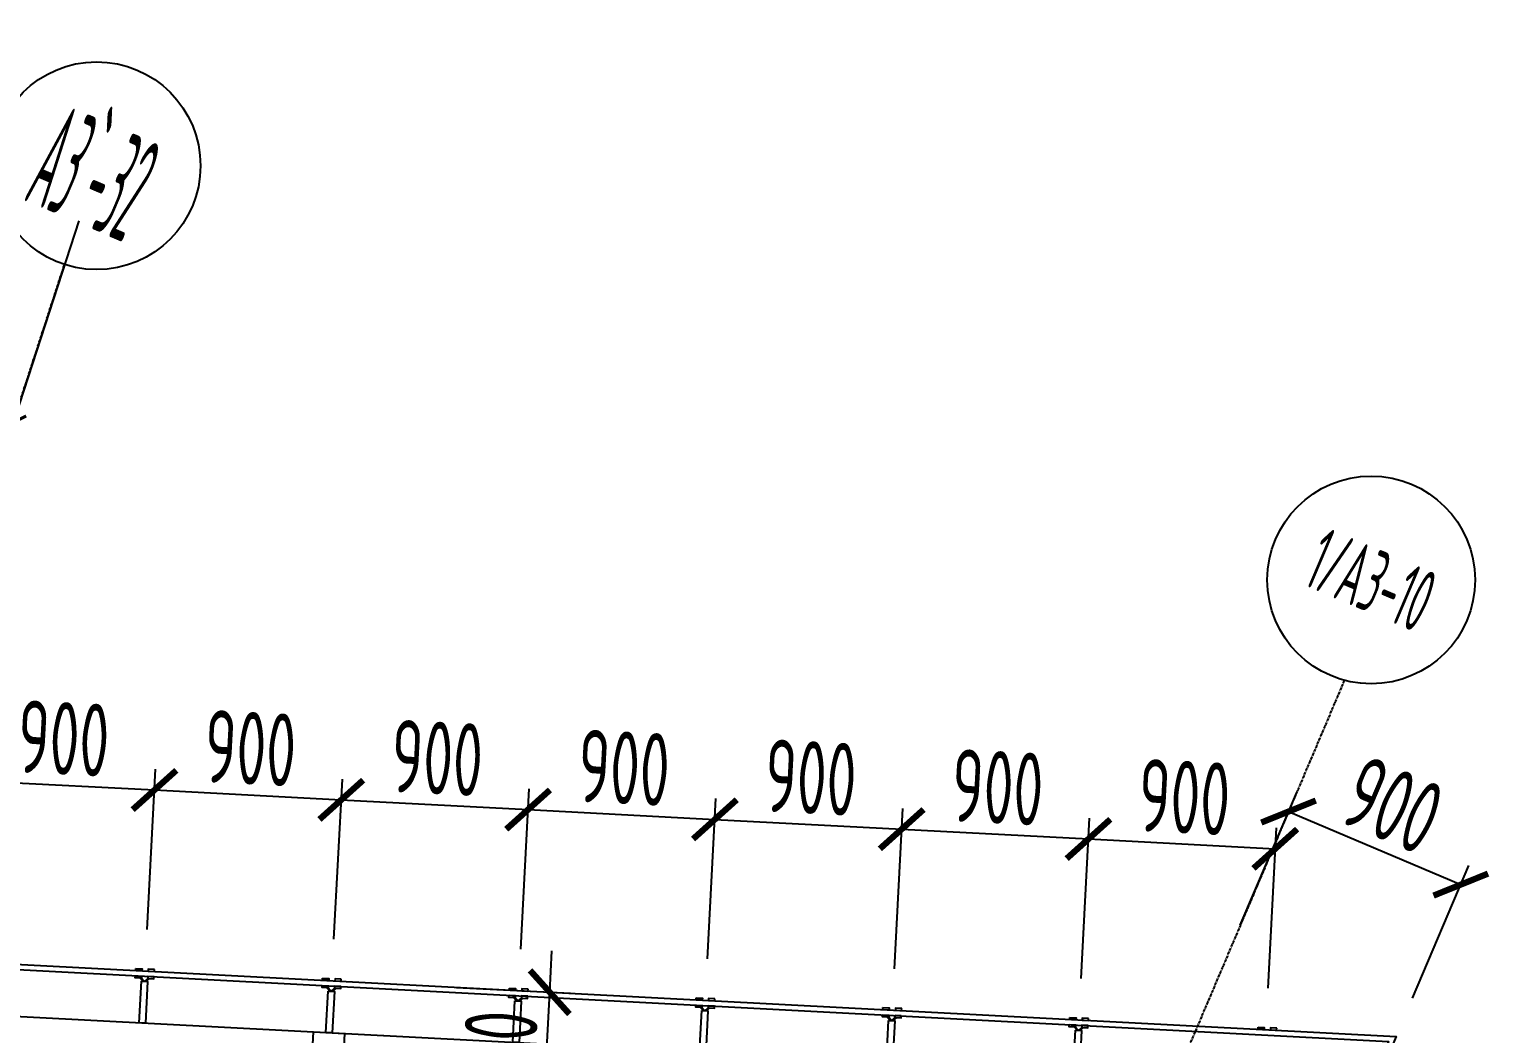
# Model space of a CAD drawing. Extents: x 11778731 to 12007717, y -6694179 to -6314888.
# Drawn here: x 11981166 to 11988277, y -6391543 to -6386711 of the extents above; entities that cross this region are included whole.
import ezdxf
from ezdxf.enums import TextEntityAlignment as Align

# ---------------------------------------------------------------- set-up
doc = ezdxf.new("R2010")
doc.units = 0
doc.header["$LTSCALE"] = 10
doc.header["$MEASUREMENT"] = 0
doc.linetypes.add('A3-RG-axis-100$0$CENTER', pattern=[2, 1.25, -0.25, 0.25, -0.25])
for name, color, linetype in [('A3-RB-5F-100$0$A-DIMS-100', 1, 'Continuous'), ('A3-RG-axis-100$0$A-DIMS-100', 1, 'Continuous'), ('A3-RG-axis-100$0$A-GRID', 1, 'A3-RG-axis-100$0$CENTER'), ('A3-RG-axis-100$0$A-SYMB', 4, 'Continuous'), ('A3-RI-5F$0$A-FACD-ALUM', 30, 'Continuous'), ('A3-RI-5F$0$A-GLAZ', 140, 'Continuous')]:
    doc.layers.add(name, color=color, linetype=linetype)
doc.styles.add('A3-RB-5F-100$0$XD2008', font='xd-hzs.shx', dxfattribs={"width": 0.7, "bigfont": 'xd-hztxt.shx'})
doc.styles.add('A3-RG-axis-100$0$$0$XD2008', font='xd-hzs.shx', dxfattribs={"width": 0.7, "bigfont": 'xd-hztxt.shx'})
doc.styles.add('A3-RG-axis-100$0$ECADI', font='hzs.shx', dxfattribs={"width": 0.7, "bigfont": 'hztxt.shx'})
doc.styles.add('A3-RG-axis-100$0$XD2008', font='xd-hzs.shx', dxfattribs={"width": 0.7, "bigfont": 'xd-hztxt.shx'})
doc.dimstyles.new('A3-RB-5F-100$0$XD100$0', dxfattribs={"dimscale": 100, "dimtxt": 3.5, "dimasz": 2, "dimexe": 1, "dimexo": 2, "dimgap": 0.5, "dimtad": 1, "dimdec": 0, "dimdsep": 46, "dimtxsty": 'A3-RB-5F-100$0$XD2008', "dimblk1": 'A3-RB-5F-100$0$_ARCHTICK', "dimblk2": 'A3-RB-5F-100$0$_ARCHTICK', "dimsah": 1, "dimcen": 2.5, "dimclrt": 4, "dimaunit": 1, "dimadec": 0, "dimazin": 0, "dimtfac": 1, "dimtdec": 0, "dimtix": 1, "dimtmove": 0, "dimatfit": 3, "dimfxl": 0, "dimtolj": 1, "dimtzin": 0, "dimarcsym": 0})
doc.dimstyles.new('A3-RG-axis-100$0$XD100$0', dxfattribs={"dimscale": 100, "dimtxt": 3.5, "dimasz": 1, "dimexe": 1, "dimexo": 2, "dimgap": 0.5, "dimtad": 1, "dimdec": 0, "dimdsep": 46, "dimtxsty": 'A3-RG-axis-100$0$XD2008', "dimblk1": 'A3-RG-axis-100$0$_ARCHTICK', "dimblk2": 'A3-RG-axis-100$0$_ARCHTICK', "dimsah": 1, "dimcen": 2.5, "dimclrt": 4, "dimaunit": 1, "dimadec": 0, "dimazin": 0, "dimtfac": 1, "dimtdec": 0, "dimtix": 1, "dimtmove": 0, "dimatfit": 3, "dimfxl": 0, "dimtolj": 1, "dimtzin": 0, "dimarcsym": 0})

# ---------------------------------------------------------------- blocks, each defined once
blk = doc.blocks.new('A3-RI-5F')
at = {"layer": 'A3-RI-5F$0$A-FACD-ALUM'}
for p, q in [((11981712.1, -6391292), (11981697.9, -6391276.2)), ((11981719.2, -6391292.4), (11981705, -6391276.6)), ((11981719.2, -6391292.4), (11981735, -6391278.2)), ((11981726.3, -6391292.8), (11981742, -6391278.6)), ((11982610.9, -6391339.1), (11982596.7, -6391323.4)), ((11982618, -6391339.5), (11982603.8, -6391323.7)), ((11982618, -6391339.5), (11982633.7, -6391325.3)), ((11982625, -6391339.9), (11982640.8, -6391325.7)), ((11983509.7, -6391386.2), (11983495.5, -6391370.5)), ((11983516.7, -6391386.6), (11983502.5, -6391370.8)), ((11983516.7, -6391386.6), (11983532.5, -6391372.4)), ((11983523.8, -6391387), (11983539.6, -6391372.8)), ((11984408.4, -6391433.3), (11984394.2, -6391417.6)), ((11984415.5, -6391433.7), (11984401.3, -6391417.9)), ((11984415.5, -6391433.7), (11984431.3, -6391419.5)), ((11984422.6, -6391434.1), (11984438.3, -6391419.9)), ((11985307.2, -6391480.4), (11985293, -6391464.7)), ((11985314.3, -6391480.8), (11985300.1, -6391465)), ((11985314.3, -6391480.8), (11985330, -6391466.6)), ((11985321.3, -6391481.2), (11985337.1, -6391467)), ((11986206, -6391527.5), (11986191.8, -6391511.8)), ((11986213, -6391527.9), (11986198.8, -6391512.1)), ((11986213, -6391527.9), (11986228.8, -6391513.7)), ((11986220.1, -6391528.3), (11986235.9, -6391514.1))]:
    blk.add_line(p, q, dxfattribs=at)
for points in [[(11981677.4, -6391230.1), (11981707.4, -6391231.7), (11981706.8, -6391241.7), (11981676.9, -6391240.1)], [(11981675.6, -6391265.1), (11981705.5, -6391266.6), (11981705, -6391276.6), (11981675.1, -6391275)], [(11981704.2, -6391291.6), (11981734.2, -6391293.2), (11981723.7, -6391492.9), (11981693.8, -6391491.3)], [(11981765.5, -6391269.8), (11981735.5, -6391268.2), (11981735, -6391278.2), (11981764.9, -6391279.8)], [(11981767.3, -6391234.8), (11981737.3, -6391233.2), (11981736.8, -6391243.2), (11981766.8, -6391244.8)], [(11982576.2, -6391277.2), (11982606.1, -6391278.8), (11982605.6, -6391288.8), (11982575.7, -6391287.2)], [(11982666.1, -6391281.9), (11982636.1, -6391280.4), (11982635.6, -6391290.3), (11982665.5, -6391291.9)], [(11982574.3, -6391312.2), (11982604.3, -6391313.7), (11982603.8, -6391323.7), (11982573.8, -6391322.2)], [(11982603, -6391338.7), (11982633, -6391340.3), (11982622.5, -6391540), (11982592.5, -6391538.4)], [(11982664.2, -6391316.9), (11982634.3, -6391315.3), (11982633.7, -6391325.3), (11982663.7, -6391326.9)], [(11983473.1, -6391359.3), (11983503.1, -6391360.8), (11983502.5, -6391370.8), (11983472.6, -6391369.3)], [(11983474.9, -6391324.3), (11983504.9, -6391325.9), (11983504.4, -6391335.9), (11983474.4, -6391334.3)], [(11983563, -6391364), (11983533, -6391362.4), (11983532.5, -6391372.4), (11983562.5, -6391374)], [(11983564.8, -6391329), (11983534.9, -6391327.5), (11983534.3, -6391337.4), (11983564.3, -6391339)], [(11984373.7, -6391371.4), (11984403.7, -6391373), (11984403.1, -6391383), (11984373.2, -6391381.4)], [(11984463.6, -6391376.1), (11984433.6, -6391374.6), (11984433.1, -6391384.5), (11984463.1, -6391386.1)], [(11983501.8, -6391385.8), (11983531.7, -6391387.4), (11983521.3, -6391587.1), (11983491.3, -6391585.5)], [(11984371.9, -6391406.4), (11984401.8, -6391407.9), (11984401.3, -6391417.9), (11984371.4, -6391416.4)], [(11984400.5, -6391432.9), (11984430.5, -6391434.5), (11984420, -6391634.2), (11984390.1, -6391632.6)], [(11984461.8, -6391411.1), (11984431.8, -6391409.5), (11984431.3, -6391419.5), (11984461.2, -6391421.1)], [(11985272.5, -6391418.5), (11985302.4, -6391420.1), (11985301.9, -6391430.1), (11985272, -6391428.5)], [(11985362.4, -6391423.2), (11985332.4, -6391421.7), (11985331.9, -6391431.6), (11985361.8, -6391433.2)], [(11985270.6, -6391453.5), (11985300.6, -6391455), (11985300.1, -6391465), (11985270.1, -6391463.5)], [(11985299.3, -6391480), (11985329.3, -6391481.6), (11985318.8, -6391681.3), (11985288.8, -6391679.7)], [(11985360.5, -6391458.2), (11985330.6, -6391456.6), (11985330, -6391466.6), (11985360, -6391468.2)], [(11986169.4, -6391500.6), (11986199.4, -6391502.1), (11986198.8, -6391512.1), (11986168.9, -6391510.6)], [(11986171.2, -6391465.6), (11986201.2, -6391467.2), (11986200.7, -6391477.2), (11986170.7, -6391475.6)], [(11986259.3, -6391505.3), (11986229.3, -6391503.7), (11986228.8, -6391513.7), (11986258.8, -6391515.3)], [(11986261.1, -6391470.3), (11986231.2, -6391468.8), (11986230.6, -6391478.7), (11986260.6, -6391480.3)], [(11987076.8, -6391513.1), (11987106.8, -6391514.7), (11987106.2, -6391524.6), (11987076.3, -6391523.1)], [(11987166.7, -6391517.8), (11987136.7, -6391516.2), (11987136.2, -6391526.2), (11987166.2, -6391527.8)], [(11982532.6, -6391535.3), (11982682.4, -6391543.1), (11982661.5, -6391942.6), (11982511.7, -6391934.7)], [(11986198.1, -6391527.1), (11986228, -6391528.7), (11986217.6, -6391728.4), (11986187.6, -6391726.8)]]:
    blk.add_lwpolyline(points, close=True, dxfattribs=at)
blk.add_lwpolyline([(11978189, -6391860.1), (11978365.4, -6391316.9), (11987372.2, -6391788.9), (11973314.7, -6424906.3)], dxfattribs=at)
at = {"layer": 'A3-RI-5F$0$A-GLAZ'}
for points in [[(11977975, -6391790.5), (11978204.8, -6391083.2), (11987704.9, -6391581), (11973521.8, -6424994.3)], [(11977951.2, -6391782.8), (11978187, -6391057.2), (11987741.9, -6391557.9), (11973544.8, -6425004)]]:
    blk.add_lwpolyline(points, dxfattribs=at)
blk = doc.blocks.new('A3-RG-axis-100$0$_ARCHTICK')
at = {"color": 0, "linetype": 'ByBlock', "const_width": 0.15}
blk.add_lwpolyline([(-0.5, -0.5), (0.5, 0.5)], dxfattribs=at)
blk = doc.blocks.new('*D259')
at = {"layer": 'A3-RG-axis-100$0$A-DIMS-100', "color": 0, "lineweight": -2}
for p, q in [((11918409, -6371162.6), (11919299.4, -6368422.1)), ((11919268.5, -6368517.2), (11981087.2, -6388603.3)), ((11981402.7, -6387632.3), (11981056.3, -6388698.4))]:
    blk.add_line(p, q, dxfattribs=at)
at = {"layer": 'Defpoints', "color": 0}
for p in [(11918347.2, -6371352.8), (11981464.5, -6387442.1), (11981087.2, -6388603.3)]:
    blk.add_point(p, dxfattribs=at)
at = {"layer": 'A3-RG-axis-100$0$A-DIMS-100', "color": 0, "lineweight": -2, "xscale": 100, "yscale": 100, "zscale": 100}
for p, rotation in [((11919268.5, -6368517.2), 162.0000000004873), ((11981087.2, -6388603.3), 342.0000000004872)]:
    blk.add_blockref('A3-RG-axis-100$0$_ARCHTICK', p, dxfattribs=dict(at, rotation=rotation))
at = {"layer": 'A3-RG-axis-100$0$A-DIMS-100', "color": 4, "insert": (11950247.4, -6378346.3), "char_height": 350, "attachment_point": 5, "rotation": 342, "style": 'A3-RG-axis-100$0$XD2008'}
blk.add_mtext('\\A1;65000', dxfattribs=at)
blk = doc.blocks.new('A3-RG-axis-100$0$$0$ECADI-TAG-GRID')
at = {"color": 13}
blk.add_circle((0, 0), 5, dxfattribs=at)
at = {"style": 'A3-RG-axis-100$0$$0$XD2008', "width": 0.7}
blk.add_attdef('GRID', text='', height=5, dxfattribs=at).set_placement((0, 0), align=Align.MIDDLE)
blk = doc.blocks.new('A3-RG-axis-100$0$ECADI-TAG-GRID')
at = {"color": 13}
blk.add_circle((0, 0), 5, dxfattribs=at)
at = {"style": 'A3-RG-axis-100$0$XD2008', "width": 0.7}
blk.add_attdef('GRID', text='', height=5, dxfattribs=at).set_placement((0, 0), align=Align.MIDDLE)
blk = doc.blocks.new('A3-RB-5F-100$0$_ARCHTICK')
at = {"color": 0, "linetype": 'ByBlock', "const_width": 0.15}
blk.add_lwpolyline([(-0.5, -0.5), (0.5, 0.5)], dxfattribs=at)
blk = doc.blocks.new('*D933')
at = {"layer": 'A3-RB-5F-100$0$A-DIMS-100', "color": 0, "lineweight": -2}
for p, q in [((11980833.5, -6390995.6), (11980874, -6390224.2)), ((11981732.3, -6391042.7), (11981772.7, -6390271.3)), ((11980868.7, -6390324), (11981767.5, -6390371.1))]:
    blk.add_line(p, q, dxfattribs=at)
at = {"layer": 'Defpoints', "color": 0}
for p in [(11981767.5, -6390371.1), (11980823.1, -6391195.3), (11981721.8, -6391242.5)]:
    blk.add_point(p, dxfattribs=at)
at = {"layer": 'A3-RB-5F-100$0$A-DIMS-100', "color": 0, "lineweight": -2, "xscale": 200, "yscale": 200, "zscale": 200}
for p, rotation in [((11980868.7, -6390324), 176.9999999997764), ((11981767.5, -6390371.1), 356.9999999997763)]:
    blk.add_blockref('A3-RB-5F-100$0$_ARCHTICK', p, dxfattribs=dict(at, rotation=rotation))
at = {"layer": 'A3-RB-5F-100$0$A-DIMS-100', "color": 4, "insert": (11981329.9, -6390122.9), "char_height": 350, "attachment_point": 5, "rotation": 357, "style": 'A3-RB-5F-100$0$XD2008'}
blk.add_mtext('\\A1;900', dxfattribs=at)
blk = doc.blocks.new('*D934')
at = {"layer": 'A3-RB-5F-100$0$A-DIMS-100', "color": 0, "lineweight": -2}
for p, q in [((11981732.3, -6391042.7), (11981772.7, -6390271.3)), ((11981767.5, -6390371.1), (11982666.3, -6390418.3)), ((11982631.1, -6391089.8), (11982671.5, -6390318.4))]:
    blk.add_line(p, q, dxfattribs=at)
at = {"layer": 'Defpoints', "color": 0}
for p in [(11982666.3, -6390418.3), (11981721.8, -6391242.5), (11982620.6, -6391289.6)]:
    blk.add_point(p, dxfattribs=at)
at = {"layer": 'A3-RB-5F-100$0$A-DIMS-100', "color": 0, "lineweight": -2, "xscale": 200, "yscale": 200, "zscale": 200}
for p, rotation in [((11981767.5, -6390371.1), 176.9999999997172), ((11982666.3, -6390418.3), 356.9999999997172)]:
    blk.add_blockref('A3-RB-5F-100$0$_ARCHTICK', p, dxfattribs=dict(at, rotation=rotation))
at = {"layer": 'A3-RB-5F-100$0$A-DIMS-100', "color": 4, "insert": (11982228.6, -6390170), "char_height": 350, "attachment_point": 5, "rotation": 357, "style": 'A3-RB-5F-100$0$XD2008'}
blk.add_mtext('\\A1;900', dxfattribs=at)
blk = doc.blocks.new('*D935')
at = {"layer": 'A3-RB-5F-100$0$A-DIMS-100', "color": 0, "lineweight": -2}
for p, q in [((11982631.1, -6391089.8), (11982671.5, -6390318.4)), ((11983529.8, -6391136.9), (11983570.3, -6390365.5)), ((11982666.3, -6390418.3), (11983565, -6390465.4))]:
    blk.add_line(p, q, dxfattribs=at)
at = {"layer": 'Defpoints', "color": 0}
for p in [(11983565, -6390465.4), (11982620.6, -6391289.6), (11983519.4, -6391336.7)]:
    blk.add_point(p, dxfattribs=at)
at = {"layer": 'A3-RB-5F-100$0$A-DIMS-100', "color": 0, "lineweight": -2, "xscale": 200, "yscale": 200, "zscale": 200}
for p, rotation in [((11982666.3, -6390418.3), 176.9999999997577), ((11983565, -6390465.4), 356.9999999997577)]:
    blk.add_blockref('A3-RB-5F-100$0$_ARCHTICK', p, dxfattribs=dict(at, rotation=rotation))
at = {"layer": 'A3-RB-5F-100$0$A-DIMS-100', "color": 4, "insert": (11983127.4, -6390217.1), "char_height": 350, "attachment_point": 5, "rotation": 357, "style": 'A3-RB-5F-100$0$XD2008'}
blk.add_mtext('\\A1;900', dxfattribs=at)
blk = doc.blocks.new('*D936')
at = {"layer": 'A3-RB-5F-100$0$A-DIMS-100', "color": 0, "lineweight": -2}
for p, q in [((11983529.8, -6391136.9), (11983570.3, -6390365.5)), ((11984428.6, -6391184), (11984469, -6390412.6)), ((11983565, -6390465.4), (11984463.8, -6390512.5))]:
    blk.add_line(p, q, dxfattribs=at)
at = {"layer": 'Defpoints', "color": 0}
for p in [(11984463.8, -6390512.5), (11983519.4, -6391336.7), (11984418.1, -6391383.8)]:
    blk.add_point(p, dxfattribs=at)
at = {"layer": 'A3-RB-5F-100$0$A-DIMS-100', "color": 0, "lineweight": -2, "xscale": 200, "yscale": 200, "zscale": 200}
for p, rotation in [((11983565, -6390465.4), 176.9999999997358), ((11984463.8, -6390512.5), 356.9999999997358)]:
    blk.add_blockref('A3-RB-5F-100$0$_ARCHTICK', p, dxfattribs=dict(at, rotation=rotation))
at = {"layer": 'A3-RB-5F-100$0$A-DIMS-100', "color": 4, "insert": (11984026.2, -6390264.2), "char_height": 350, "attachment_point": 5, "rotation": 357, "style": 'A3-RB-5F-100$0$XD2008'}
blk.add_mtext('\\A1;900', dxfattribs=at)
blk = doc.blocks.new('*D937')
at = {"layer": 'A3-RB-5F-100$0$A-DIMS-100', "color": 0, "lineweight": -2}
for p, q in [((11984428.6, -6391184), (11984469, -6390412.6)), ((11984463.8, -6390512.5), (11985362.6, -6390559.6)), ((11985327.4, -6391231.1), (11985367.8, -6390459.7))]:
    blk.add_line(p, q, dxfattribs=at)
at = {"layer": 'Defpoints', "color": 0}
for p in [(11985362.6, -6390559.6), (11984418.1, -6391383.8), (11985316.9, -6391430.9)]:
    blk.add_point(p, dxfattribs=at)
at = {"layer": 'A3-RB-5F-100$0$A-DIMS-100', "color": 0, "lineweight": -2, "xscale": 200, "yscale": 200, "zscale": 200}
for p, rotation in [((11984463.8, -6390512.5), 176.999999999742), ((11985362.6, -6390559.6), 356.999999999742)]:
    blk.add_blockref('A3-RB-5F-100$0$_ARCHTICK', p, dxfattribs=dict(at, rotation=rotation))
at = {"layer": 'A3-RB-5F-100$0$A-DIMS-100', "color": 4, "insert": (11984924.9, -6390311.3), "char_height": 350, "attachment_point": 5, "rotation": 357, "style": 'A3-RB-5F-100$0$XD2008'}
blk.add_mtext('\\A1;900', dxfattribs=at)
blk = doc.blocks.new('*D938')
at = {"layer": 'A3-RB-5F-100$0$A-DIMS-100', "color": 0, "lineweight": -2}
for p, q in [((11985327.4, -6391231.1), (11985367.8, -6390459.7)), ((11986226.1, -6391278.2), (11986266.6, -6390506.8)), ((11985362.6, -6390559.6), (11986261.3, -6390606.7))]:
    blk.add_line(p, q, dxfattribs=at)
at = {"layer": 'Defpoints', "color": 0}
for p in [(11986261.3, -6390606.7), (11985316.9, -6391430.9), (11986215.7, -6391478)]:
    blk.add_point(p, dxfattribs=at)
at = {"layer": 'A3-RB-5F-100$0$A-DIMS-100', "color": 0, "lineweight": -2, "xscale": 200, "yscale": 200, "zscale": 200}
for p, rotation in [((11985362.6, -6390559.6), 176.9999999997234), ((11986261.3, -6390606.7), 356.9999999997235)]:
    blk.add_blockref('A3-RB-5F-100$0$_ARCHTICK', p, dxfattribs=dict(at, rotation=rotation))
at = {"layer": 'A3-RB-5F-100$0$A-DIMS-100', "color": 4, "insert": (11985823.7, -6390358.4), "char_height": 350, "attachment_point": 5, "rotation": 357, "style": 'A3-RB-5F-100$0$XD2008'}
blk.add_mtext('\\A1;900', dxfattribs=at)
blk = doc.blocks.new('*D580')
at = {"layer": 'A3-RB-5F-100$0$A-DIMS-100', "color": 0, "lineweight": -2}
for p, q in [((11986991.5, -6391022.2), (11987262.9, -6390382.9)), ((11987223.8, -6390474.9), (11988052.3, -6390826.6)), ((11987820, -6391373.8), (11988091.4, -6390734.5))]:
    blk.add_line(p, q, dxfattribs=at)
at = {"layer": 'Defpoints', "color": 0}
for p in [(11988052.3, -6390826.6), (11986913.4, -6391206.3), (11987741.9, -6391557.9)]:
    blk.add_point(p, dxfattribs=at)
at = {"layer": 'A3-RB-5F-100$0$A-DIMS-100', "color": 0, "lineweight": -2, "xscale": 200, "yscale": 200, "zscale": 200}
for p, rotation in [((11987223.8, -6390474.9), 157.0000581543083), ((11988052.3, -6390826.6), 337.0000581543082)]:
    blk.add_blockref('A3-RB-5F-100$0$_ARCHTICK', p, dxfattribs=dict(at, rotation=rotation))
at = {"layer": 'A3-RB-5F-100$0$A-DIMS-100', "color": 4, "insert": (11987726, -6390443.7), "char_height": 350, "attachment_point": 5, "rotation": 337.00006, "style": 'A3-RB-5F-100$0$XD2008'}
blk.add_mtext('\\A1;900', dxfattribs=at)
blk = doc.blocks.new('*D592')
at = {"layer": 'A3-RB-5F-100$0$A-DIMS-100', "color": 0, "lineweight": -2}
for p, q in [((11986226.1, -6391278.2), (11986266.6, -6390506.8)), ((11987124.9, -6391325.3), (11987165.3, -6390553.9)), ((11986261.3, -6390606.7), (11987160.1, -6390653.8))]:
    blk.add_line(p, q, dxfattribs=at)
at = {"layer": 'Defpoints', "color": 0}
for p in [(11987160.1, -6390653.8), (11986215.7, -6391478), (11987114.4, -6391525.1)]:
    blk.add_point(p, dxfattribs=at)
at = {"layer": 'A3-RB-5F-100$0$A-DIMS-100', "color": 0, "lineweight": -2, "xscale": 200, "yscale": 200, "zscale": 200}
for p, rotation in [((11986261.3, -6390606.7), 176.9999999997234), ((11987160.1, -6390653.8), 356.9999999997235)]:
    blk.add_blockref('A3-RB-5F-100$0$_ARCHTICK', p, dxfattribs=dict(at, rotation=rotation))
at = {"layer": 'A3-RB-5F-100$0$A-DIMS-100', "color": 4, "insert": (11986722.5, -6390405.5), "char_height": 350, "attachment_point": 5, "rotation": 357, "style": 'A3-RB-5F-100$0$XD2008'}
blk.add_mtext('\\A1;900', dxfattribs=at)
blk = doc.blocks.new('*D655')
at = {"layer": 'A3-RB-5F-100$0$A-DIMS-100', "color": 0, "lineweight": -2}
for p, q in [((11983669.2, -6391344.5), (11983679.7, -6391144.8)), ((11983220.1, -6391321), (11983769.1, -6391349.7)), ((11983635.2, -6391993.6), (11983669.2, -6391344.5)), ((11983186.1, -6391970.1), (11983735, -6391998.9)), ((11983635.2, -6391993.6), (11983624.7, -6392193.3))]:
    blk.add_line(p, q, dxfattribs=at)
at = {"layer": 'Defpoints', "color": 0}
for p in [(11983020.4, -6391310.5), (11983669.2, -6391344.5), (11982986.4, -6391959.6)]:
    blk.add_point(p, dxfattribs=at)
at = {"layer": 'A3-RB-5F-100$0$A-DIMS-100', "color": 0, "lineweight": -2, "xscale": 200, "yscale": 200, "zscale": 200}
for p, rotation in [((11983669.2, -6391344.5), 266.9999999997409), ((11983635.2, -6391993.6), 86.99999999974085)]:
    blk.add_blockref('A3-RB-5F-100$0$_ARCHTICK', p, dxfattribs=dict(at, rotation=rotation))
at = {"layer": 'A3-RB-5F-100$0$A-DIMS-100', "color": 4, "insert": (11983427.5, -6391657.3), "char_height": 350, "attachment_point": 5, "rotation": 87, "style": 'A3-RB-5F-100$0$XD2008'}
blk.add_mtext('\\A1;650', dxfattribs=at)
blk = doc.blocks.new('A3-RG-axis-100')
at = {"layer": 'A3-RG-axis-100$0$A-GRID'}
for p, q in [((11974600, -6408568.8), (11981334.4, -6387842.5)), ((11987492, -6389843.2), (11971114.4, -6428426.5))]:
    blk.add_line(p, q, dxfattribs=at)
at = {"layer": 'A3-RG-axis-100$0$A-SYMB'}
ref = blk.add_blockref('A3-RG-axis-100$0$ECADI-TAG-GRID', (11981488.9, -6387366.9), dxfattribs=dict(at, xscale=99.99999999999999, yscale=99.99999999999999, zscale=100, rotation=336.9999999998927))
ref.add_attrib('GRID', 'A3`-32', dxfattribs={"layer": '0', "height": 500, "rotation": 337, "style": 'A3-RG-axis-100$0$ECADI', "width": 0.3}).set_placement((11981488.9, -6387366.9), align=Align.MIDDLE)
ref = blk.add_blockref('A3-RG-axis-100$0$$0$ECADI-TAG-GRID', (11987621.3, -6389360.2), dxfattribs=dict(at, xscale=100, yscale=100, zscale=100, rotation=337))
ref.add_attrib('GRID', '1/A3-10', dxfattribs={"layer": '0', "height": 300, "rotation": 337, "style": 'A3-RG-axis-100$0$$0$XD2008', "width": 0.5}).set_placement((11987621.3, -6389360.2), align=Align.MIDDLE)
at = {"layer": 'A3-RG-axis-100$0$A-DIMS-100'}
dim = blk.add_linear_dim(base=(11981087.2, -6388603.3), p1=(11918347.2, -6371352.8), p2=(11981464.5, -6387442.1), angle=342, dimstyle='A3-RG-axis-100$0$XD100$0', override={"dimasz": 1}, dxfattribs=at)
dim.commit()
dim.dimension.update_dxf_attribs({"geometry": '*D259', "text_midpoint": (11950247.4, -6378346.3)})
blk = doc.blocks.new('A3-RB-5F-100')
at = {"layer": 'A3-RB-5F-100$0$A-DIMS-100'}
for base, p1, p2, picture, middle in [((11981767.5, -6390371.1), (11980823.1, -6391195.3), (11981721.8, -6391242.5), '*D933', (11981318.1, -6390347.6)), ((11982666.3, -6390418.3), (11981721.8, -6391242.5), (11982620.6, -6391289.6), '*D934', (11982216.9, -6390394.7)), ((11983565, -6390465.4), (11982620.6, -6391289.6), (11983519.4, -6391336.7), '*D935', (11983115.6, -6390441.8)), ((11984463.8, -6390512.5), (11983519.4, -6391336.7), (11984418.1, -6391383.8), '*D936', (11984014.4, -6390488.9)), ((11985362.6, -6390559.6), (11984418.1, -6391383.8), (11985316.9, -6391430.9), '*D937', (11984913.2, -6390536)), ((11986261.3, -6390606.7), (11985316.9, -6391430.9), (11986215.7, -6391478), '*D938', (11985811.9, -6390583.1)), ((11987160.1, -6390653.8), (11986215.7, -6391478), (11987114.4, -6391525.1), '*D592', (11986710.7, -6390630.2))]:
    dim = blk.add_linear_dim(base=base, p1=p1, p2=p2, angle=357, text='900', dimstyle='A3-RB-5F-100$0$XD100$0', dxfattribs=at)
    dim.commit()
    dim.dimension.update_dxf_attribs({"geometry": picture, "text_midpoint": middle, "dimtype": 129})
for p1, p2, distance, picture, middle in [((11986913.4, -6391206.3), (11987741.9, -6391557.9), 794.5, '*D580', (11987726, -6390443.7)), ((11982986.4, -6391959.6), (11983020.4, -6391310.5), -649.7, '*D655', (11983427.5, -6391657.3))]:
    dim = blk.add_aligned_dim(p1=p1, p2=p2, distance=distance, dimstyle='A3-RB-5F-100$0$XD100$0', dxfattribs=at)
    dim.commit()
    dim.dimension.update_dxf_attribs({"geometry": picture, "text_midpoint": middle})

msp = doc.modelspace()

# ---------------------------------------------------------------- block references
for name in ['A3-RI-5F', 'A3-RB-5F-100', 'A3-RG-axis-100']:
    msp.add_blockref(name, (0, 0))

doc.saveas('drawing.dxf')
